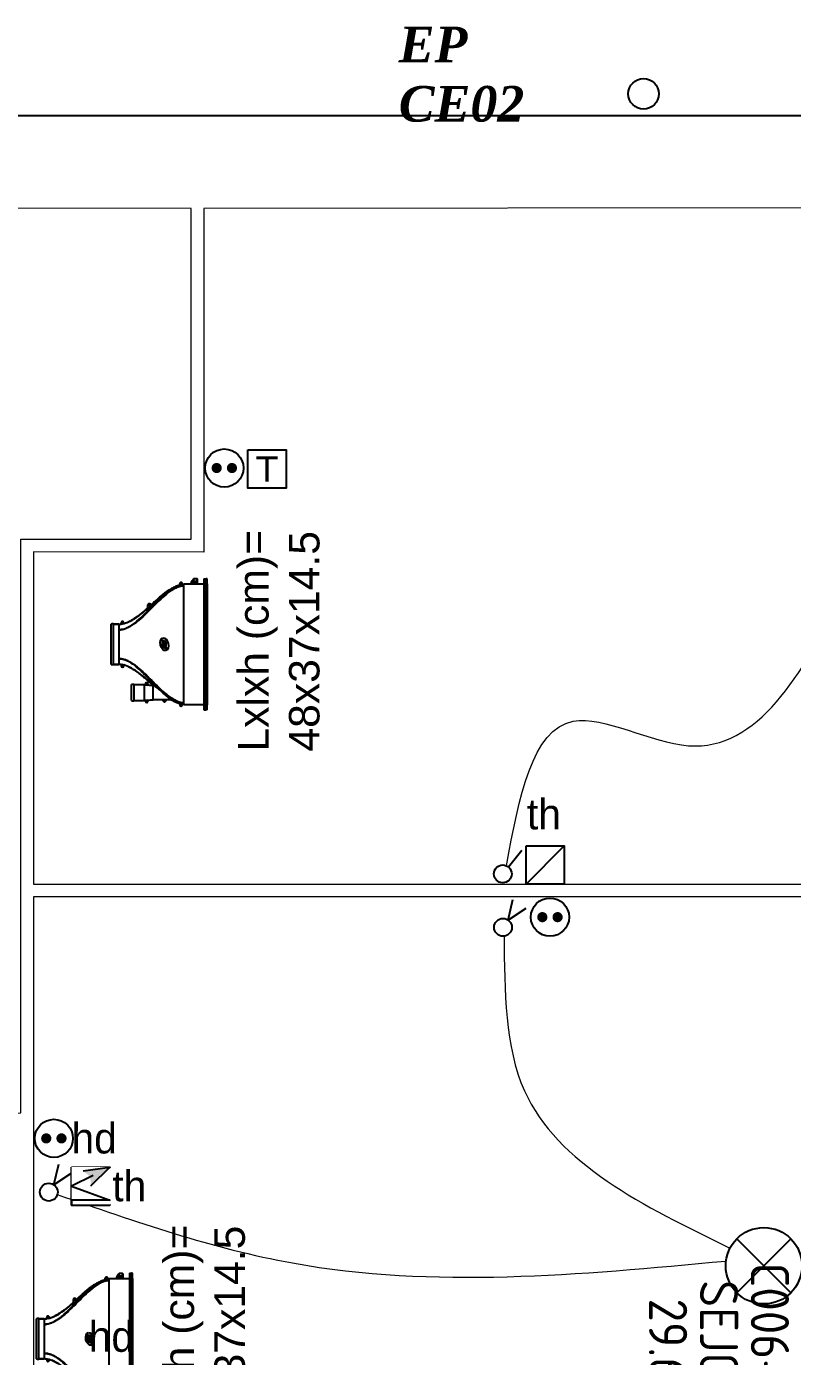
# Model space of a CAD drawing. Header units: millimetres. Extents: x 454430 to 532383, y -370512 to -310890.
# Drawn here: x 497810 to 500821, y -338494 to -333269 of the extents above; entities that cross this region are included whole.
import ezdxf
from ezdxf import colors
from ezdxf.entities.mleader import LeaderData, LeaderLine
from ezdxf.math import Vec2, Vec3

# ---------------------------------------------------------------- set-up
doc = ezdxf.new("R2010")
doc.units = ezdxf.units.MM
doc.set_wipeout_variables(frame=1)
doc.layers.add('_GAZELEC-RESERVATION', color=1, linetype='Continuous', lineweight=18)
for name, color, linetype in [('prlm-CHAUFF', 30, 'Continuous'), ('prlm-EAU-EPEXT', 145, 'Continuous'), ('prlm-ELEC-CFA', 181, 'Continuous'), ('prlm-ELEC-CFO', 201, 'Continuous')]:
    doc.layers.add(name, color=color, linetype=linetype)
doc.layers.add('prlm-xpoly', color=7, linetype='Continuous', plot=False)
doc.layers.add('prlm-ZEROPLOT', color=254, linetype='Continuous', plot=False)
doc.styles.add('prlm-eau-ep', font='timesbi.ttf', dxfattribs={"height": 18})
doc.styles.add('prlm-elec-cfa', font='comic.ttf', dxfattribs={"height": 12})
doc.styles.add('prlm-elec-cfo', font='comic.ttf', dxfattribs={"height": 12})
doc.styles.add('prlm-xpoly', font='isocp.shx', dxfattribs={"height": 15})
doc.styles.get("Standard").update_dxf_attribs({"font": 'arial.ttf'})

# ---------------------------------------------------------------- blocks, each defined once
blk = doc.blocks.new('xi.PC')
at = {"color": 0, "lineweight": 5}
blk.add_wipeout([(-7.5, -7.5), (7.5, -7.5), (7.5, 7.5), (-7.5, 7.5)], dxfattribs=at).dxf.layer = 'prlm-ELEC-CFO'
at = {"layer": 'prlm-ELEC-CFO', "color": 0, "linetype": 'ByBlock', "lineweight": 5, "const_width": 2}
for points in [[(-4, 0, 1), (-2, 0, 1)], [(2, 0, 1), (4, 0, 1)]]:
    blk.add_lwpolyline(points, format="xyb", close=True, dxfattribs=at)
at = {"layer": 'prlm-ELEC-CFO', "color": 0, "linetype": 'ByBlock', "lineweight": -2}
blk.add_circle((0, 0), 7.5, dxfattribs=at)
blk = doc.blocks.new('xi.VV')
at = {"layer": 'prlm-ELEC-CFO', "color": 0}
blk.add_lwpolyline([(6.95, 3.42), (0.01, -1.13), (1.91, 6.95)], dxfattribs=at)
blk.add_circle((-2, -4), 3.5, dxfattribs=at)
blk = doc.blocks.new('xi.PCHD')
at = {"color": 0, "lineweight": 5}
blk.add_wipeout([(-7.5, -7.5), (7.5, -7.5), (7.5, 7.5), (-7.5, 7.5)], dxfattribs=at).dxf.layer = 'prlm-ELEC-CFO'
at = {"layer": 'prlm-ELEC-CFO', "color": 0, "linetype": 'ByBlock', "lineweight": 5, "const_width": 2}
for points in [[(-4, 0, 1), (-2, 0, 1)], [(2, 0, 1), (4, 0, 1)]]:
    blk.add_lwpolyline(points, format="xyb", close=True, dxfattribs=at)
at = {"layer": 'prlm-ELEC-CFO', "color": 0, "linetype": 'ByBlock', "lineweight": -2}
blk.add_circle((0, 0), 7.5, dxfattribs=at)
blk = doc.blocks.new('xi.PTCE')
at = {"layer": 'prlm-ELEC-CFO', "color": 0}
for points in [[(-10.61, 10.61), (10.61, -10.61)], [(10.61, 10.61), (-10.61, -10.61)]]:
    blk.add_lwpolyline(points, dxfattribs=at)
at = {"layer": 'prlm-ELEC-CFO', "color": 0, "linetype": 'ByBlock'}
blk.add_circle((0, 0), 15, dxfattribs=at)
blk = doc.blocks.new('xi.SA')
at = {"layer": 'prlm-ELEC-CFO', "color": 0}
blk.add_lwpolyline([(0.2, -1.28), (5.5, 5.28)], dxfattribs=at)
blk.add_circle((-2, -4), 3.5, dxfattribs=at)
blk = doc.blocks.new('xi.epext')
at = {"layer": 'prlm-EAU-EPEXT', "color": 0, "linetype": 'ByBlock', "lineweight": -2}
blk.add_circle((0, 0), 5, dxfattribs=at)
blk = doc.blocks.new('xi.twintop')
at = {"layer": 'prlm-CHAUFF', "ltscale": 50}
for p, q in [((-8.61, 31.95), (-8.61, 32.05)), ((-8.61, 32.05), (-8.51, 32.05)), ((-8.51, 31.95), (-8.61, 31.95)), ((-8.51, 32.16), (-8.41, 32.16)), ((-8.51, 32.05), (-8.51, 32.16)), ((-8.51, 31.84), (-8.51, 31.95)), ((-8.41, 31.84), (-8.51, 31.84)), ((-7.9, 32.5), (-8.46, 32.5)), ((-8.46, 31.5), (-8.16, 31.5)), ((-8.41, 32.16), (-8.41, 32.05)), ((-8.41, 32.05), (-8.3, 32.05)), ((-8.3, 31.95), (-8.41, 31.95)), ((-8.41, 31.95), (-8.41, 31.84)), ((-8.3, 32.05), (-8.3, 31.95)), ((-8.16, 31.5), (-7.95, 32.18)), ((-8, 35.6), (8, 35.6)), ((-7.9, 32.5), (-7.95, 32.18)), ((-7.9, 36.5), (7.9, 36.5)), ((-7.9, 35.6), (-7.9, 33.5)), ((-7.9, 33.5), (-7.9, 35.6)), ((-5.67, 33.5), (-7.9, 33.5)), ((5.67, 33.5), (-5.67, 33.5)), ((7.9, 33.5), (5.67, 33.5)), ((7.9, 35.6), (7.9, 33.5)), ((7.9, 33.5), (7.9, 35.6)), ((7.95, 32.18), (7.9, 32.5)), ((7.9, 32.5), (8.46, 32.5)), ((8.16, 31.5), (7.95, 32.18)), ((8.46, 31.5), (8.16, 31.5)), ((8.3, 31.95), (8.3, 32.05)), ((8.3, 32.05), (8.41, 32.05)), ((8.41, 31.95), (8.3, 31.95)), ((8.41, 32.16), (8.51, 32.16)), ((8.41, 32.05), (8.41, 32.16)), ((8.41, 31.84), (8.41, 31.95)), ((8.51, 31.84), (8.41, 31.84)), ((8.51, 32.16), (8.51, 32.05)), ((8.51, 32.05), (8.61, 32.05)), ((8.61, 31.95), (8.51, 31.95)), ((8.51, 31.95), (8.51, 31.84)), ((8.61, 32.05), (8.61, 31.95)), ((-15.75, 27.6), (-22.25, 27.6)), ((-22.15, 28.5), (-15.85, 28.5)), ((-22.15, 27.6), (-22.15, 23.5)), ((-22.15, 27.6), (-22.15, 23.5)), ((-15.85, 27.6), (-15.85, 23.5)), ((-15.85, 27.6), (-15.85, 23.5)), ((-9.41, 28.48), (-9.41, 28.48)), ((9.12, 29.02), (9.09, 29.02)), ((9.41, 28.48), (9.38, 28.48)), ((-22.56, 22.55), (-22.45, 22.55)), ((-22.56, 22.45), (-22.56, 22.55)), ((-22.45, 22.45), (-22.56, 22.45)), ((-22.45, 22.66), (-22.35, 22.66)), ((-22.45, 22.55), (-22.45, 22.66)), ((-22.45, 22.34), (-22.45, 22.45)), ((-22.35, 22.34), (-22.45, 22.34)), ((-22.4, 23), (-21.97, 23)), ((-21.85, 22), (-22.4, 22)), ((-22.35, 22.66), (-22.35, 22.55)), ((-22.35, 22.55), (-22.24, 22.55)), ((-22.24, 22.45), (-22.35, 22.45)), ((-22.35, 22.45), (-22.35, 22.34)), ((-22.24, 22.55), (-22.24, 22.45)), ((-15.85, 23.5), (-22.15, 23.5)), ((-21.97, 23), (-21.85, 22.06)), ((-21.85, 22.06), (-21.85, 22)), ((-16.2, 19.84), (-14.13, 22)), ((-14.13, 22), (-16.2, 19.84)), ((-16.15, 22.06), (-16.03, 23)), ((-16.15, 22), (-16.15, 22.06)), ((-15.6, 22), (-16.15, 22)), ((-16.03, 23), (-15.6, 23)), ((-15.76, 22.45), (-15.76, 22.55)), ((-15.76, 22.55), (-15.65, 22.55)), ((-15.65, 22.45), (-15.76, 22.45)), ((-15.65, 22.66), (-15.55, 22.66)), ((-15.65, 22.55), (-15.65, 22.66)), ((-15.65, 22.34), (-15.65, 22.45)), ((-15.55, 22.34), (-15.65, 22.34)), ((-15.55, 22.66), (-15.55, 22.55)), ((-15.55, 22.55), (-15.44, 22.55)), ((-15.55, 22.45), (-15.55, 22.34)), ((-15.44, 22.45), (-15.55, 22.45)), ((-15.44, 22.55), (-15.44, 22.45)), ((14.83, 21), (13.83, 22)), ((13.83, 22), (15.44, 22)), ((15.44, 21), (14.83, 21)), ((15.28, 21.45), (15.28, 21.55)), ((15.28, 21.55), (15.39, 21.55)), ((15.39, 21.45), (15.28, 21.45)), ((15.39, 21.66), (15.49, 21.66)), ((15.39, 21.55), (15.39, 21.66)), ((15.39, 21.34), (15.39, 21.45)), ((15.49, 21.34), (15.39, 21.34)), ((15.49, 21.66), (15.49, 21.55)), ((15.49, 21.55), (15.6, 21.55)), ((15.49, 21.45), (15.49, 21.34)), ((15.6, 21.45), (15.49, 21.45)), ((15.6, 21.55), (15.6, 21.45)), ((-22.2, 16), (-21.65, 16)), ((-21.8, 20), (-16.2, 20)), ((-21.8, 16), (-21.8, 20)), ((-21.8, 16), (-21.8, 20)), ((-21.65, 16), (-21.65, 15)), ((-16.2, 19.84), (-16.2, 20)), ((-16.2, 19.84), (-16.2, 20)), ((-22.36, 15.45), (-22.36, 15.55)), ((-22.36, 15.55), (-22.25, 15.55)), ((-22.25, 15.45), (-22.36, 15.45)), ((-22.25, 15.66), (-22.15, 15.66)), ((-22.25, 15.55), (-22.25, 15.66)), ((-22.25, 15.34), (-22.25, 15.45)), ((-22.15, 15.34), (-22.25, 15.34)), ((-21.65, 15), (-22.2, 15)), ((-22.15, 15.66), (-22.15, 15.55)), ((-22.15, 15.55), (-22.04, 15.55)), ((-22.15, 15.45), (-22.15, 15.34)), ((-22.04, 15.45), (-22.15, 15.45)), ((-22.04, 15.55), (-22.04, 15.45)), ((-21.8, 12.88), (-21.8, 15)), ((-21.8, 12.88), (-21.8, 15)), ((-23.96, 8.95), (-23.96, 9.05)), ((-23.96, 9.05), (-23.85, 9.05)), ((-23.85, 8.95), (-23.96, 8.95)), ((-23.85, 9.16), (-23.75, 9.16)), ((-23.85, 9.05), (-23.85, 9.16)), ((-23.85, 8.84), (-23.85, 8.95)), ((-23.75, 8.84), (-23.85, 8.84)), ((-23.8, 9.5), (-23.19, 9.5)), ((-23.36, 8.5), (-23.8, 8.5)), ((-23.75, 9.16), (-23.75, 9.05)), ((-23.75, 9.05), (-23.64, 9.05)), ((-23.75, 8.95), (-23.75, 8.84)), ((-23.64, 8.95), (-23.75, 8.95)), ((23.7, 8), (-23.7, 8)), ((-23.7, 8), (-23.7, 0)), ((-23.64, 9.05), (-23.64, 8.95)), ((-23.36, 8.42), (-23.36, 8.5)), ((23.19, 9.5), (23.8, 9.5)), ((23.36, 8.42), (23.36, 8.5)), ((23.8, 8.5), (23.36, 8.5)), ((23.64, 8.95), (23.64, 9.05)), ((23.64, 9.05), (23.75, 9.05)), ((23.75, 8.95), (23.64, 8.95)), ((23.7, 8), (23.7, 0)), ((23.75, 9.16), (23.85, 9.16)), ((23.75, 9.05), (23.75, 9.16)), ((23.75, 8.84), (23.75, 8.95)), ((23.85, 8.84), (23.75, 8.84)), ((23.85, 9.16), (23.85, 9.05)), ((23.85, 9.05), (23.96, 9.05)), ((23.85, 8.95), (23.85, 8.84)), ((23.96, 8.95), (23.85, 8.95)), ((23.96, 9.05), (23.96, 8.95)), ((-25.75, 0), (-25.75, -0.73)), ((25.75, 0), (-25.75, 0)), ((24.18, 4.47), (23.7, 4.81)), ((24.06, 4.42), (23.7, 4.66)), ((23.7, 2.6), (24.06, 2.6)), ((23.7, 2.57), (23.73, 2.6)), ((23.79, 2.6), (23.88, 2.51)), ((23.88, 2.51), (23.97, 2.6)), ((24.04, 2.6), (24.13, 2.51)), ((24.06, 2.6), (24.06, 4.42)), ((24.64, 4.04), (24.06, 4.42)), ((24.64, 2.6), (24.06, 2.6)), ((24.13, 2.51), (24.22, 2.6)), ((24.2, 4.46), (24.18, 4.47)), ((24.18, 2.56), (24.24, 2.51)), ((24.54, 4.24), (24.2, 4.46)), ((24.24, 2.51), (24.3, 2.58)), ((24.28, 2.6), (24.37, 2.51)), ((24.35, 4.85), (24.33, 4.89)), ((24.35, 4.36), (24.35, 4.85)), ((24.35, 4.85), (24.36, 4.85)), ((24.37, 2.51), (24.46, 2.6)), ((24.41, 4.79), (24.43, 4.83)), ((24.41, 4.79), (24.41, 4.32)), ((25.01, 4.43), (24.41, 4.79)), ((24.42, 2.57), (24.48, 2.51)), ((24.43, 4.83), (25.04, 4.47)), ((24.48, 2.51), (24.56, 2.58)), ((24.54, 2.6), (24.63, 2.51)), ((24.63, 2.51), (24.72, 2.6)), ((24.64, 4.04), (24.72, 4.01)), ((24.64, 2.6), (24.64, 4.04)), ((24.72, 2.65), (24.64, 2.6)), ((24.64, 2.6), (24.64, 2.6)), ((25.66, 2.6), (24.64, 2.6)), ((24.7, 2.58), (24.77, 2.51)), ((24.72, 4.01), (24.72, 2.65)), ((24.72, 2.65), (25.71, 2.65)), ((24.73, 2.6), (24.82, 2.51)), ((24.77, 2.51), (24.79, 2.53)), ((24.82, 2.51), (24.91, 2.6)), ((24.9, 2.59), (24.98, 2.51)), ((24.98, 2.51), (25.07, 2.6)), ((25.04, 4.47), (25.01, 4.43)), ((25.01, 4.25), (25.01, 4.43)), ((25.02, 4.42), (25.01, 4.43)), ((25.06, 4.46), (25.02, 4.42)), ((25.02, 4.42), (25.02, 4.25)), ((25.28, 4.25), (25.02, 4.42)), ((25.02, 2.54), (25.05, 2.51)), ((25.04, 4.47), (25.06, 4.46)), ((25.05, 2.51), (25.09, 2.55)), ((25.06, 4.46), (25.39, 4.24)), ((25.06, 2.58), (25.13, 2.51)), ((25.13, 2.51), (25.22, 2.6)), ((25.19, 2.57), (25.25, 2.51)), ((25.25, 2.51), (25.34, 2.6)), ((25.27, 2.53), (25.29, 2.51)), ((25.29, 2.51), (25.32, 2.54)), ((25.31, 2.56), (25.36, 2.51)), ((25.36, 2.51), (25.45, 2.6)), ((25.4, 2.55), (25.44, 2.51)), ((25.44, 2.51), (25.53, 2.6)), ((25.48, 2.54), (25.51, 2.51)), ((25.51, 2.51), (25.6, 2.6)), ((25.53, 2.53), (25.55, 2.51)), ((25.55, 2.51), (25.64, 2.6)), ((25.71, 2.65), (25.66, 2.6)), ((25.66, 2.6), (25.66, 2.6)), ((25.71, 2.65), (25.71, 4.01)), ((25.75, 0), (25.75, -0.73)), ((-25.75, -0.81), (-25.75, -0.73)), ((-25.75, -0.73), (25.75, -0.73)), ((-25.75, -1.3), (-25.75, -0.81)), ((25.75, -0.81), (-25.75, -0.81)), ((-25.75, -1.3), (25.75, -1.3)), ((23.75, -0.99), (-23.75, -0.99)), ((-23.75, -1.06), (-23.75, -0.99)), ((-23.55, -0.99), (-23.75, -1.06)), ((-23.75, -1.06), (23.75, -1.06)), ((23.75, -1.11), (-23.75, -1.11)), ((-23.75, -1.16), (-23.75, -1.11)), ((-23.59, -1.11), (-23.75, -1.16)), ((-23.75, -1.16), (23.75, -1.16)), ((23.75, -1.2), (-23.75, -1.2)), ((-23.75, -1.23), (-23.75, -1.2)), ((-23.64, -1.2), (-23.75, -1.23)), ((-23.75, -1.23), (23.75, -1.23)), ((23.75, -1.26), (-23.75, -1.26)), ((-23.75, -1.28), (-23.75, -1.26)), ((-23.68, -1.26), (-23.75, -1.28)), ((-23.75, -1.28), (23.75, -1.28)), ((23.75, -1.29), (-23.75, -1.29)), ((-23.75, -1.3), (-23.75, -1.29)), ((-23.73, -1.29), (-23.75, -1.3)), ((-23.75, -1.3), (23.75, -1.3)), ((23.75, -1.06), (23.55, -0.99)), ((23.75, -1.16), (23.59, -1.11)), ((23.75, -1.23), (23.64, -1.2)), ((23.75, -1.28), (23.68, -1.26)), ((23.75, -1.3), (23.73, -1.29)), ((23.75, -0.99), (23.75, -1.06)), ((23.75, -1.11), (23.75, -1.16)), ((23.75, -1.2), (23.75, -1.23)), ((23.75, -1.26), (23.75, -1.28)), ((23.75, -1.29), (23.75, -1.3)), ((25.75, -0.73), (25.75, -0.81)), ((25.75, -1.3), (25.75, -0.81))]:
    blk.add_line(p, q, dxfattribs=at)
for centre, radius in [((-8.46, 32), 0.3), ((-8.46, 32), 0.25), ((8.46, 32), 0.3), ((8.46, 32), 0.25), ((-22.4, 22.5), 0.3), ((-22.4, 22.5), 0.25), ((-15.6, 22.5), 0.3), ((-15.6, 22.5), 0.25), ((15.44, 21.5), 0.3), ((15.44, 21.5), 0.25), ((-22.2, 15.5), 0.3), ((-22.2, 15.5), 0.25), ((-23.8, 9), 0.3), ((-23.8, 9), 0.25), ((23.8, 9), 0.3), ((23.8, 9), 0.25)]:
    blk.add_circle(centre, radius, dxfattribs=at)
for centre, radius, start, end in [((-19.51, 34.47), 11.74, 332.3321, 345.441), ((-19.16, 34.32), 11.35, 332.1374, 345.6929), ((-8.46, 32), 0.5, 90, 270), ((-6.01, 35.83), 2, 160.5755, 186.7441), ((-6.01, 35.83), 2, 160.5755, 186.7441), ((-15.67, 33.51), 7.77, 352.5456, 359.9423), ((-15.72, 33.51), 7.82, 352.5763, 359.9264), ((-15.07, 33.49), 7.17, 352.0923, 353.5448), ((-15.07, 33.49), 7.17, 353.9053, 0.1157), ((15.11, 33.49), 7.25, 179.9215, 187.8382), ((6.01, 35.83), 2, 353.2559, 19.4245), ((6.01, 35.83), 2, 353.2559, 19.4245), ((15.67, 33.51), 7.77, 180.0577, 187.4544), ((15.72, 33.51), 7.82, 180.0736, 187.4237), ((21.1, 34.98), 13.43, 192.9954, 216.0824), ((19.16, 34.32), 11.35, 194.4106, 207.8626), ((8.46, 32), 0.5, 270, 90), ((-20.26, 27.83), 2, 160.5755, 186.7441), ((-20.26, 27.83), 2, 160.5755, 186.7441), ((-17.74, 27.83), 2, 353.2559, 19.4245), ((-17.74, 27.83), 2, 353.2559, 19.4245), ((-43.13, 48.06), 39, 319.3887, 329.86), ((-43.13, 48.06), 39, 319.3887, 329.8601), ((-26.92, 38.17), 20.01, 331.0483, 332.7983), ((-26.92, 38.17), 20.01, 331.0482, 332.7982), ((26.92, 38.17), 20.01, 207.2018, 208.9518), ((43.13, 48.06), 39, 210.1399, 220.6113), ((43.13, 48.06), 39, 212.5506, 220.6113), ((-22.4, 22.5), 0.5, 90, 270), ((-15.6, 22.5), 0.5, 270, 90), ((-22.51, 30.1), 11.66, 315.9701, 320.4245), ((-22.76, 30.33), 11.99, 316.0326, 320.3619), ((22.51, 30.1), 11.66, 219.5755, 224.0299), ((22.76, 30.33), 11.99, 219.6381, 223.9674), ((15.44, 21.5), 0.5, 270, 90), ((-22.2, 15.5), 0.5, 90, 270), ((-44.74, 40.05), 35.1, 315.7111, 319.5265), ((-2.48, -0.77), 23.65, 136.4099, 144.7501), ((-23.8, 9), 0.5, 90, 270), ((-11.41, 6.64), 12.12, 163.7263, 166.3852), ((23.8, 9), 0.5, 270, 90), ((17.64, -7.23), 13.85, 61.9182, 64.0515), ((17.76, -6.88), 13.43, 62.115, 63.7632), ((18.29, -6.04), 12.5, 61.3177, 61.5903), ((24.75, 5.45), 0.703, 233.033, 242.9325), ((24.72, 5.11), 0.448, 214.6713, 225.4982), ((25.88, 4.92), 0.836, 234.1326, 239.2425), ((18.29, -6.04), 12.5, 53.7494, 55.0637)]:
    blk.add_arc(centre, radius, start, end, dxfattribs=at)
blk.add_ellipse((0, 15.55), major_axis=(2.49, 0.57), ratio=0.600775, dxfattribs=at)
for points, knots in [([(-5.67, 33.5), (-5.67, 33.33), (-5.68, 33.16), (-5.7, 32.82), (-5.72, 32.65), (-5.8, 32.15), (-5.87, 31.82), (-6.05, 31.16), (-6.16, 30.84), (-6.41, 30.21), (-6.55, 29.9), (-7, 29), (-7.34, 28.43), (-8.08, 27.34), (-8.47, 26.81), (-9.69, 25.27), (-10.57, 24.3), (-12.38, 22.39), (-13.32, 21.46), (-15.19, 19.6), (-16.12, 18.67), (-17.95, 16.77), (-18.84, 15.8), (-20.08, 14.27), (-20.47, 13.75), (-21.03, 12.94), (-21.21, 12.66), (-21.55, 12.09), (-21.72, 11.8), (-22.17, 10.91), (-22.43, 10.31), (-22.7, 9.36), (-22.77, 9.03), (-22.86, 8.47), (-22.88, 8.24), (-22.89, 8)], [0, 0, 0, 0, 0.015625, 0.015625, 0.03125, 0.03125, 0.0625, 0.0625, 0.09375, 0.09375, 0.125, 0.125, 0.1875, 0.1875, 0.25, 0.25, 0.375, 0.375, 0.5, 0.5, 0.625, 0.625, 0.75, 0.75, 0.8125, 0.8125, 0.84375, 0.84375, 0.875, 0.875, 0.9375, 0.9375, 0.96875, 0.96875, 0.9907189, 0.9907189, 0.9907189, 0.9907189]), ([(-18.04, 17.26), (-16.85, 18.51), (-15.59, 19.7), (-13.1, 22.1), (-11.85, 23.3), (-10.07, 25.17), (-9.49, 25.81), (-8.39, 27.13), (-7.87, 27.82), (-7.16, 28.91), (-6.93, 29.29), (-6.52, 30.07), (-6.33, 30.48), (-6.02, 31.31), (-5.89, 31.74), (-5.76, 32.39), (-5.73, 32.61), (-5.69, 32.95), (-5.69, 33.06), (-5.67, 33.28), (-5.67, 33.39), (-5.67, 33.5)], [0, 0, 0, 0, 0.25, 0.25, 0.5, 0.5, 0.625, 0.625, 0.75, 0.75, 0.8125, 0.8125, 0.875, 0.875, 0.9375, 0.9375, 0.96875, 0.96875, 0.984375, 0.984375, 1, 1, 1, 1]), ([(5.67, 33.5), (5.67, 33.33), (5.68, 33.16), (5.71, 32.81), (5.73, 32.64), (5.81, 32.14), (5.88, 31.8), (6.08, 31.14), (6.2, 30.82), (6.47, 30.19), (6.62, 29.88), (7.1, 28.98), (7.46, 28.42), (8.23, 27.34), (8.65, 26.82), (9.93, 25.3), (10.84, 24.34), (12.72, 22.46), (13.69, 21.54), (15.61, 19.69), (16.57, 18.77), (18.43, 16.87), (19.34, 15.9), (20.59, 14.36), (20.99, 13.83), (21.55, 13), (21.73, 12.72), (22.07, 12.15), (22.24, 11.85), (22.69, 10.95), (22.94, 10.33), (23.21, 9.37), (23.28, 9.05), (23.36, 8.48), (23.38, 8.24), (23.39, 8)], [0, 0, 0, 0, 0.015625, 0.015625, 0.03125, 0.03125, 0.0625, 0.0625, 0.09375, 0.09375, 0.125, 0.125, 0.1875, 0.1875, 0.25, 0.25, 0.375, 0.375, 0.5, 0.5, 0.625, 0.625, 0.75, 0.75, 0.8125, 0.8125, 0.84375, 0.84375, 0.875, 0.875, 0.9375, 0.9375, 0.96875, 0.96875, 0.9908046, 0.9908046, 0.9908046, 0.9908046]), ([(22.89, 8), (22.88, 8.24), (22.86, 8.47), (22.77, 9.03), (22.7, 9.36), (22.43, 10.31), (22.17, 10.91), (21.72, 11.8), (21.55, 12.09), (21.21, 12.66), (21.03, 12.94), (20.47, 13.75), (20.08, 14.27), (18.84, 15.8), (17.95, 16.77), (16.12, 18.67), (15.18, 19.6), (13.32, 21.46), (12.38, 22.39), (10.57, 24.3), (9.69, 25.27), (8.47, 26.81), (8.08, 27.34), (7.34, 28.43), (7, 29), (6.55, 29.9), (6.41, 30.21), (6.16, 30.84), (6.05, 31.16), (5.87, 31.82), (5.79, 32.15), (5.72, 32.65), (5.7, 32.82), (5.68, 33.16), (5.67, 33.33), (5.67, 33.5)], [0.0092808, 0.0092808, 0.0092808, 0.0092808, 0.03125, 0.03125, 0.0625, 0.0625, 0.125, 0.125, 0.15625, 0.15625, 0.1875, 0.1875, 0.25, 0.25, 0.375, 0.375, 0.5, 0.5, 0.625, 0.625, 0.75, 0.75, 0.8125, 0.8125, 0.875, 0.875, 0.90625, 0.90625, 0.9375, 0.9375, 0.96875, 0.96875, 0.984375, 0.984375, 1, 1, 1, 1]), ([(-8.9, 29.46), (-9.06, 29.12), (-9.43, 28.41), (-10.08, 27.35), (-10.83, 26.27), (-11.65, 25.18), (-12.54, 24.1), (-13.65, 22.81), (-14.86, 21.46), (-15.81, 20.43), (-16.2, 20)], [0.1568082, 0.1568082, 0.1568082, 0.1568082, 0.2305418, 0.3149874, 0.4025619, 0.4929385, 0.5856877, 0.6803551, 0.8317746, 0.9509578, 0.9509578, 0.9509578, 0.9509578]), ([(14.38, 22), (14.06, 22.36), (13.37, 23.14), (12.33, 24.35), (11.38, 25.54), (10.58, 26.62), (9.93, 27.59), (9.37, 28.52), (9.05, 29.15), (8.91, 29.44)], [0.5730592, 0.5730592, 0.5730592, 0.5730592, 0.626259, 0.6884084, 0.7489718, 0.7930827, 0.8358988, 0.8773199, 0.9123747, 0.9123747, 0.9123747, 0.9123747]), ([(23.19, 9.5), (23.12, 9.79), (23.04, 10.07), (22.86, 10.64), (22.75, 10.92), (22.41, 11.74), (22.14, 12.27), (21.56, 13.3), (21.24, 13.8), (20.57, 14.77), (20.21, 15.25), (19.11, 16.65), (18.33, 17.54), (16.73, 19.29), (15.91, 20.15), (15.09, 21)], [0, 0, 0, 0, 0.0625, 0.0625, 0.125, 0.125, 0.25, 0.25, 0.375, 0.375, 0.5, 0.5, 0.75, 0.75, 1, 1, 1, 1]), ([(21.4, 13.55), (21.3, 13.71), (20.98, 14.2), (20.41, 15.02), (19.67, 15.99), (18.88, 16.96), (17.95, 18.04), (16.9, 19.22), (15.98, 20.24), (15.44, 20.84), (15.29, 21)], [0.1694223, 0.1694223, 0.1694223, 0.1694223, 0.1906001, 0.2339285, 0.2787061, 0.3247019, 0.3716424, 0.4351709, 0.4991397, 0.523565, 0.523565, 0.523565, 0.523565]), ([(-18.04, 17.26), (-17.81, 17.52), (-17.58, 17.79), (-17.17, 18.3), (-16.98, 18.55), (-16.64, 19.03), (-16.49, 19.25), (-16.32, 19.53), (-16.28, 19.62), (-16.22, 19.76), (-16.2, 19.81), (-16.2, 19.84)], [0, 0, 0, 0, 0.25, 0.25, 0.5, 0.5, 0.75, 0.75, 0.875, 0.875, 1, 1, 1, 1]), ([(-1.63, 15.67), (-0.9, 16.39), (-0.53, 16.49), (-0.14, 16.44), (0.47, 16.38), (1.12, 15.98), (1.85, 16.55)], [0, 0, 0, 0, 0.389075, 0.389075, 0.389075, 1, 1, 1, 1]), ([(-23.39, 8), (-23.38, 8.28), (-23.35, 8.55), (-23.25, 9.19), (-23.16, 9.55), (-22.84, 10.61), (-22.54, 11.29), (-21.83, 12.6), (-21.42, 13.22), (-20.56, 14.41), (-20.09, 14.98), (-19.62, 15.54)], [0.0331631, 0.0331631, 0.0331631, 0.0331631, 0.125, 0.125, 0.25, 0.25, 0.5, 0.5, 0.75, 0.75, 1, 1, 1, 1]), ([(-23.19, 9.5), (-23.12, 9.8), (-23.04, 10.09), (-22.9, 10.53), (-22.84, 10.67), (-22.74, 10.96), (-22.68, 11.1), (-22.5, 11.53), (-22.37, 11.8), (-22.1, 12.35), (-21.95, 12.61), (-21.8, 12.88)], [0, 0, 0, 0, 0.25, 0.25, 0.375, 0.375, 0.5, 0.5, 0.75, 0.75, 1, 1, 1, 1]), ([(-21.8, 12.88), (-21.96, 12.6), (-22.11, 12.32), (-22.4, 11.74), (-22.54, 11.45), (-22.78, 10.85), (-22.89, 10.55), (-23.01, 10.17), (-23.03, 10.1), (-23.05, 10.03)], [0, 0, 0, 0, 0.25, 0.25, 0.5, 0.5, 0.75, 0.75, 0.8062429, 0.8062429, 0.8062429, 0.8062429]), ([(-1.94, 14.63), (-1.21, 15.35), (-0.84, 15.44), (-0.45, 15.4), (0.16, 15.33), (0.81, 14.93), (1.54, 15.51)], [0, 0, 0, 0, 0.389075, 0.389075, 0.389075, 1, 1, 1, 1]), ([(24.24, 4.96), (24.23, 4.96), (24.23, 4.96), (24.22, 4.97), (24.2, 4.97), (24.19, 4.97), (24.18, 4.98), (24.16, 4.98), (24.15, 4.98), (24.13, 4.99), (24.11, 4.99), (24.09, 4.99), (24.08, 4.99), (24.05, 4.99), (24.02, 4.99), (23.98, 4.99), (23.93, 4.98), (23.89, 4.98), (23.84, 4.97), (23.78, 4.96), (23.74, 4.95), (23.71, 4.95), (23.7, 4.94)], [0.1059402, 0.1059402, 0.1059402, 0.1059402, 0.1359504, 0.1694868, 0.202886, 0.2361704, 0.2693627, 0.3024859, 0.3355633, 0.3686184, 0.401675, 0.434757, 0.4678887, 0.5010941, 0.5629781, 0.6246926, 0.6863942, 0.7482374, 0.8103737, 0.8729511, 0.9361135, 0.9654522, 0.9654522, 0.9654522, 0.9654522]), ([(23.7, 4.91), (23.71, 4.91), (23.72, 4.91), (23.74, 4.92), (23.78, 4.92), (23.81, 4.93), (23.83, 4.93), (23.86, 4.94), (23.89, 4.94), (23.92, 4.95), (23.94, 4.95), (23.97, 4.95), (23.99, 4.96), (24.02, 4.96), (24.04, 4.96), (24.06, 4.96), (24.08, 4.96), (24.11, 4.96), (24.14, 4.96), (24.18, 4.96), (24.21, 4.95), (24.24, 4.95), (24.26, 4.94), (24.28, 4.93), (24.3, 4.92), (24.32, 4.91), (24.33, 4.9), (24.33, 4.89)], [0.053874, 0.053874, 0.053874, 0.053874, 0.0607104, 0.0907643, 0.1206402, 0.1503557, 0.1799287, 0.2093776, 0.238721, 0.2679778, 0.2971672, 0.3263086, 0.3554219, 0.3845269, 0.4136437, 0.4427926, 0.4719939, 0.5012681, 0.5562327, 0.6110034, 0.6657154, 0.7205017, 0.7754929, 0.8308166, 0.8865967, 0.9429527, 1, 1, 1, 1]), ([(24.35, 4.85), (24.35, 4.86), (24.35, 4.86), (24.34, 4.87), (24.33, 4.88), (24.32, 4.88), (24.31, 4.89), (24.3, 4.89), (24.29, 4.9), (24.28, 4.9), (24.26, 4.91), (24.25, 4.91), (24.23, 4.91), (24.22, 4.92), (24.2, 4.92), (24.18, 4.92), (24.17, 4.92), (24.15, 4.92), (24.12, 4.92), (24.09, 4.92), (24.05, 4.92), (24, 4.92), (23.95, 4.91), (23.9, 4.9), (23.85, 4.89), (23.79, 4.88), (23.74, 4.87), (23.71, 4.86), (23.7, 4.86)], [0, 0, 0, 0, 0.0300773, 0.0600539, 0.0899314, 0.1197114, 0.1493956, 0.1789856, 0.2084831, 0.2378898, 0.2672073, 0.2964374, 0.3255817, 0.3546421, 0.3836203, 0.4125181, 0.4413372, 0.4700795, 0.4987468, 0.5532579, 0.6080368, 0.6630958, 0.7184471, 0.7741027, 0.8300742, 0.8863734, 0.9430116, 0.9677174, 0.9677174, 0.9677174, 0.9677174]), ([(24.65, 4.2), (24.65, 4.2), (24.64, 4.2), (24.64, 4.2), (24.63, 4.2), (24.63, 4.2), (24.62, 4.2), (24.61, 4.21), (24.6, 4.21), (24.59, 4.21), (24.58, 4.22), (24.55, 4.23), (24.54, 4.24), (24.54, 4.24)], [0, 0, 0, 0, 0.061789, 0.122374, 0.182441, 0.242697, 0.303842, 0.366548, 0.43144, 0.49908, 0.668346, 0.832646, 1, 1, 1, 1]), ([(25.45, 4.21), (25.44, 4.21), (25.44, 4.22), (25.43, 4.22), (25.41, 4.23), (25.4, 4.23), (25.39, 4.24), (25.37, 4.24), (25.36, 4.25), (25.34, 4.25), (25.32, 4.25), (25.3, 4.26), (25.29, 4.26), (25.27, 4.26), (25.24, 4.26), (25.22, 4.26), (25.2, 4.26), (25.17, 4.26), (25.13, 4.26), (25.08, 4.26), (25.03, 4.26), (24.97, 4.25), (24.91, 4.24), (24.85, 4.24), (24.79, 4.23), (24.72, 4.21), (24.67, 4.21), (24.65, 4.2)], [0.0304712, 0.0304712, 0.0304712, 0.0304712, 0.0599457, 0.0897682, 0.1195016, 0.1491541, 0.1787343, 0.2082505, 0.2377114, 0.2671256, 0.2965018, 0.3258487, 0.355175, 0.3844897, 0.4138015, 0.4431194, 0.4724522, 0.5018089, 0.5568669, 0.611863, 0.6668562, 0.7219052, 0.7770682, 0.8324028, 0.8879658, 0.9438132, 1, 1, 1, 1]), ([(25.71, 4.01), (25.69, 4.04), (25.65, 4.06), (25.55, 4.09), (25.48, 4.1), (25.35, 4.1), (25.31, 4.1), (25.21, 4.09), (25.16, 4.09), (24.98, 4.06), (24.86, 4.04), (24.72, 4.01)], [0, 0, 0, 0, 0.25, 0.25, 0.5, 0.5, 0.625, 0.625, 0.75, 0.75, 1, 1, 1, 1])]:
    blk.add_open_spline(points, degree=3, knots=knots, dxfattribs=at)
for points in [[(-22.15, 23.5), (-22.15, 23.33), (-22.14, 23.17), (-22.13, 23)], [(-22.15, 23.5), (-22.15, 23.33), (-22.14, 23.17), (-22.13, 23)], [(-22.01, 22), (-21.91, 21.33), (-21.8, 20.67), (-21.8, 20)], [(-22.01, 22), (-21.91, 21.33), (-21.8, 20.67), (-21.8, 20)], [(-15.99, 22), (-16.09, 21.33), (-16.2, 20.67), (-16.2, 20)], [(-15.99, 22), (-16.09, 21.33), (-16.2, 20.67), (-16.2, 20)], [(-15.85, 23.5), (-15.85, 23.33), (-15.86, 23.17), (-15.87, 23)], [(-15.85, 23.5), (-15.85, 23.33), (-15.86, 23.17), (-15.87, 23)], [(-1.78, 15.16), (-1.06, 15.88), (-0.68, 15.97), (-0.29, 15.93)], [(-0.23, 16.09), (-0.63, 16.13), (-1.01, 16.03), (-1.63, 15.67)], [(1.7, 16.04), (0.88, 15.1), (0.23, 15.51), (-0.39, 15.58)], [(-0.29, 15.93), (0.32, 15.87), (0.96, 15.47), (1.7, 16.04)], [(1.85, 16.55), (1.03, 15.62), (0.38, 16.02), (-0.23, 16.09)], [(-0.55, 15.04), (-0.94, 15.09), (-1.32, 14.99), (-1.94, 14.63)], [(-0.39, 15.58), (-0.78, 15.62), (-1.16, 15.52), (-1.78, 15.16)], [(1.54, 15.51), (0.72, 14.57), (0.07, 14.98), (-0.55, 15.04)], [(-23.19, 9.5), (-23.26, 9.17), (-23.32, 8.84), (-23.36, 8.5)], [(23.36, 8.5), (23.32, 8.84), (23.26, 9.17), (23.19, 9.5)]]:
    blk.add_open_spline(points, degree=3, dxfattribs=at)
at = {"layer": 'prlm-CHAUFF', "ltscale": 50, "insert": (-42.19, -13.41), "char_height": 12, "width": 139.7925, "attachment_point": 1}
blk.add_mtext('Lxlxh (cm)= 48x37x14.5', dxfattribs=at)
blk = doc.blocks.new('xi.th-ch')
at = {"layer": 'prlm-CHAUFF', "color": 0, "linetype": 'ByBlock', "lineweight": -2, "flags": 128}
blk.add_lwpolyline([(-7.5, 7.5), (7.5, 7.5), (7.5, -7.5), (-7.5, -7.5)], close=True, dxfattribs=at)
at = {"layer": 'prlm-CHAUFF', "color": 0}
blk.add_lwpolyline([(-7.5, -7.5), (7.5, 7.5)], dxfattribs=at)
blk = doc.blocks.new('xi.TH')
at = {"color": 0, "lineweight": 5}
blk.add_wipeout([(-7.5, -7.5), (7.5, -7.5), (7.5, 7.5), (-7.5, 7.5)], dxfattribs=at).dxf.layer = 'prlm-ELEC-CFA'
at = {"layer": 'prlm-ELEC-CFA', "lineweight": 5}
blk.add_hatch(color=0, dxfattribs=at).paths.add_polyline_path([(-3, 6), (-0.1, 3.7), (0, 0), (7.5, 7.5)])
at = {"layer": 'prlm-ELEC-CFA', "color": 0}
for points in [[(-3, 6), (7.5, 7.5), (0, 0)], [(0.95, 4.23), (-7.5, 0), (7.5, -5.5), (-7.5, -5.5), (-7.5, -7.5), (7.5, -7.5)]]:
    blk.add_lwpolyline(points, dxfattribs=at)
blk = doc.blocks.new('xi.TEL')
at = {"layer": 'prlm-ELEC-CFA', "color": 0, "linetype": 'ByBlock', "lineweight": -2, "flags": 128}
blk.add_lwpolyline([(-7.5, 7.5), (7.5, 7.5), (7.5, -7.5), (-7.5, -7.5)], close=True, dxfattribs=at)
at = {"layer": 'prlm-ELEC-CFA', "color": 0, "linetype": 'ByBlock', "insert": (0, 0), "char_height": 10, "width": 11.36, "attachment_point": 5}
blk.add_mtext('{\\fVerdana|b0|i0|c0|p34;T}', dxfattribs=at)

msp = doc.modelspace()

# ---------------------------------------------------------------- linework, layer by layer
at = {"layer": 'prlm-ELEC-CFO', "lineweight": 13}
for points in [[(499696.8, -336566.4), (499959, -335998.3), (500412.5, -336094.6), (501022.3, -335507.8)], [(497931.1, -337858.2), (498855.8, -338127.1), (500559.3, -338119.3)]]:
    msp.add_spline(points, degree=3, dxfattribs=at)
at = {"layer": 'prlm-xpoly', "lineweight": 0}
for points in [[(494948.7, -337538), (497787.4, -337537.7), (497787.4, -335283.3), (498457.4, -335283.3), (498457.4, -333983.2), (494948.7, -333978.5)], [(497837.4, -335333.3), (497837.4, -336638.2), (503284.6, -336638.2), (503284.6, -333978.5), (498507.4, -333983.2), (498507.4, -335333.6)], [(497837.5, -338822), (498214.6, -338822), (498214.6, -338872), (497607.2, -338872), (497608.8, -341962.7), (499470.7, -341962.1), (499470.7, -342012), (503284.6, -342012), (503284.6, -336688.2), (497837.4, -336688.2)]]:
    msp.add_lwpolyline(points, close=True, dxfattribs=at)

# ---------------------------------------------------------------- block references
at = {"layer": 'prlm-CHAUFF', "xscale": 10, "yscale": 10, "zscale": 10, "rotation": 89.99999333255745}
msp.add_blockref('xi.twintop', (498507.4, -335695.9), dxfattribs=at)
at = {"layer": 'prlm-CHAUFF', "xscale": 10, "yscale": 10, "zscale": 10}
for p in [(499848.7, -336563.2), (498062.1, -337825.3)]:
    msp.add_blockref('xi.th-ch', p, dxfattribs=at)
at = {"layer": 'prlm-EAU-EPEXT', "xscale": 11.99999999999999, "yscale": 11.99999999999999, "zscale": 11.99999999999999}
msp.add_blockref('xi.epext', (500235.5, -333533.3), dxfattribs=at)
at = {"layer": 'prlm-ELEC-CFO', "xscale": 10, "yscale": 10, "zscale": 10}
for name, p in [('xi.SA', (499702.1, -336558.2)), ('xi.VV', (497917.5, -337808.5)), ('xi.PTCE', (500708.2, -338138))]:
    msp.add_blockref(name, p, dxfattribs=at)

# ---------------------------------------------------------------- texts
at = {"layer": 'prlm-EAU-EPEXT', "insert": (499272.9, -333269), "char_height": 140, "attachment_point": 1, "style": 'prlm-eau-ep'}
msp.add_mtext_dynamic_manual_height_columns('EP CE02', width=91.584, gutter_width=75, heights=[0], dxfattribs=at)
at = {"layer": 'prlm-xpoly', "lineweight": 20, "insert": (500532, -338464.8), "char_height": 150, "attachment_point": 5, "rotation": 270, "line_spacing_factor": 0.8, "style": 'prlm-xpoly'}
msp.add_mtext('C006-T4\\PSEJCUI\\P29.61', dxfattribs=at)

# ---------------------------------------------------------------- leaders
at = {"layer": '_GAZELEC-RESERVATION', "color": 6}
ml = msp.add_multileader_mtext('Standard', dxfattribs=at)
ml.set_content('résa n°5\\P%%C125 A.inf: +206.59', color=6)
ml.set_leader_properties()
ml.build(insert=Vec2(0, 0))
ml.multileader.update_dxf_attribs({"has_text_frame": 1, "arrow_head_size": 80, "scale": 20})
ctx = ml.context
ctx.base_point, ctx.scale, ctx.char_height, ctx.arrow_head_size, ctx.landing_gap_size, ctx.plane_origin = Vec3(493207.4, -334541.7), 20, 80, 80, 40, Vec3(487500.2, -334343.4)
notes = []
notes.append((ctx, [(0, (1, 1, 0), (494365.1, -334541.7), (-1, 0), 89.8, [(0, [(495227.6, -333836.3)], 0, [])])]))
ctx.mtext.insert, ctx.mtext.width, ctx.mtext.flow_direction = Vec3(493247.4, -334500.1), 1568.85, 5
ml = msp.add_multileader_mtext('Standard', dxfattribs=at)
ml.set_content('résa n°8\\P%%C125 A.inf: +206.59', color=6)
ml.set_leader_properties()
ml.build(insert=Vec2(0, 0))
ml.multileader.update_dxf_attribs({"has_text_frame": 1, "arrow_head_size": 80, "scale": 20})
ctx = ml.context
ctx.base_point, ctx.scale, ctx.char_height, ctx.arrow_head_size, ctx.landing_gap_size, ctx.plane_origin = Vec3(486794.6, -334607.5), 20, 80, 80, 40, Vec3(481087.3, -334409.1)
notes.append((ctx, [(0, (1, 1, 0), (487952.3, -334607.5), (-1, 0), 89.8, [(0, [(488035.1, -333896.9)], 0, [])])]))
ctx.mtext.insert, ctx.mtext.width, ctx.mtext.flow_direction = Vec3(486834.6, -334565.9), 1568.85, 5
ml = msp.add_multileader_mtext('Standard', dxfattribs=at)
ml.set_content('résa n°6\\P%%C125 A.inf: +206.59', color=6)
ml.set_leader_properties()
ml.build(insert=Vec2(0, 0))
ml.multileader.update_dxf_attribs({"has_text_frame": 1, "arrow_head_size": 80, "scale": 20})
ctx = ml.context
ctx.base_point, ctx.scale, ctx.char_height, ctx.arrow_head_size, ctx.landing_gap_size, ctx.plane_origin = Vec3(492051.3, -334541.7), 20, 80, 80, 40, Vec3(486344, -334343.4)
notes.append((ctx, [(1, (1, 1, 0), (491961.4, -334541.7), (1, 0), 89.8, [(0, [(491962.7, -333906.4)], 0, [])])]))
ctx.mtext.insert, ctx.mtext.width, ctx.mtext.flow_direction = Vec3(492091.3, -334500.1), 1568.85, 5
ml = msp.add_multileader_mtext('Standard', dxfattribs=at)
ml.set_content('résa n°9\\P%%C125 A.inf: +206.59', color=6)
ml.set_leader_properties()
ml.build(insert=Vec2(0, 0))
ml.multileader.update_dxf_attribs({"has_text_frame": 1, "arrow_head_size": 80, "scale": 20})
ctx = ml.context
ctx.base_point, ctx.scale, ctx.char_height, ctx.arrow_head_size, ctx.landing_gap_size, ctx.plane_origin = Vec3(474795, -334655.4), 20, 80, 80, 40, Vec3(469087.8, -334457)
notes.append((ctx, [(0, (1, 1, 0), (475952.7, -334655.4), (-1, 0), 89.8, [(0, [(476396.3, -333944.8)], 0, [])])]))
ctx.mtext.insert, ctx.mtext.width, ctx.mtext.flow_direction = Vec3(474835, -334613.8), 1568.85, 5
ml = msp.add_multileader_mtext('Standard', dxfattribs=at)
ml.set_content('résa n°64\\P150x150 en dalle haute', color=6)
ml.set_leader_properties()
ml.build(insert=Vec2(0, 0))
ml.multileader.update_dxf_attribs({"has_text_frame": 1, "arrow_head_size": 80, "scale": 20})
ctx = ml.context
ctx.base_point, ctx.scale, ctx.char_height, ctx.arrow_head_size, ctx.landing_gap_size, ctx.plane_origin = Vec3(467982.1, -334356.6), 20, 80, 80, 40, Vec3(462422.9, -334158.3)
notes.append((ctx, [(0, (1, 1, 0), (469297.2, -334356.6), (-1, 0), 89.8, [(0, [(469554.7, -334793.3)], 0, [])])]))
ctx.mtext.insert, ctx.mtext.width, ctx.mtext.flow_direction = Vec3(468022.1, -334316), 1568.85, 5
ml = msp.add_multileader_mtext('Standard', dxfattribs=at)
ml.set_content('résa n°65\\P200x200 en dalle haute', color=6)
ml.set_leader_properties()
ml.build(insert=Vec2(0, 0))
ml.multileader.update_dxf_attribs({"has_text_frame": 1, "arrow_head_size": 80, "scale": 20})
ctx = ml.context
ctx.base_point, ctx.scale, ctx.char_height, ctx.arrow_head_size, ctx.landing_gap_size, ctx.plane_origin = Vec3(467973.2, -336040.4), 20, 80, 80, 40, Vec3(462422.9, -335842)
notes.append((ctx, [(0, (1, 1, 0), (469297.2, -336040.4), (-1, 0), 89.8, [(0, [(469554.7, -336477)], 0, [])])]))
ctx.mtext.insert, ctx.mtext.width, ctx.mtext.flow_direction = Vec3(468013.2, -335999.7), 1568.85, 5
for ctx, leaders in notes:
    for number, flags, end, landing, length, lines in leaders:
        leader = LeaderData()
        leader.index, (leader.has_last_leader_line, leader.has_dogleg_vector, leader.attachment_direction) = number, flags
        leader.last_leader_point, leader.dogleg_vector, leader.dogleg_length = Vec3(end), Vec3(landing), length
        for number, points, colour, breaks in lines:
            line = LeaderLine()
            line.index, line.vertices, line.color, line.breaks = number, Vec3.list(points), colors.encode_raw_color(colour), breaks
            leader.lines.append(line)
        ctx.leaders.append(leader)

# ---------------------------------------------------------------- next in the draw order: block references
at = {"layer": 'prlm-ELEC-CFO', "xscale": 10, "yscale": 10, "zscale": 10}
for p in [(498587.5, -335003.5), (499867.6, -336768.2)]:
    msp.add_blockref('xi.PC', p, dxfattribs=at)

# ---------------------------------------------------------------- next in the draw order: texts
at = {"layer": 'prlm-ELEC-CFO', "lineweight": 20, "char_height": 120, "attachment_point": 5, "line_spacing_factor": 0.8, "style": 'prlm-elec-cfo', "bg_fill": 3, "box_fill_scale": 1.1, "bg_fill_color": 256, "bg_fill_transparency": 0}
for insert in [(498075.8, -337637.5), (498143.7, -338416.9)]:
    msp.add_mtext('hd', dxfattribs=dict(at, insert=insert))

# ---------------------------------------------------------------- next in the draw order: linework, layer by layer
at = {"layer": 'prlm-ELEC-CFO', "lineweight": 13}
msp.add_spline([(499687.6, -336842.9), (499767.3, -337450.4), (500575.1, -338068.7)], degree=3, dxfattribs=at)

# ---------------------------------------------------------------- next in the draw order: block references
at = {"layer": 'prlm-CHAUFF', "xscale": 10, "yscale": 10, "zscale": 10, "rotation": 89.9999999999961}
msp.add_blockref('xi.twintop', (498214.2, -338425.2), dxfattribs=at)
at = {"layer": 'prlm-ELEC-CFA', "xscale": 10, "yscale": 10, "zscale": 10}
msp.add_blockref('xi.TEL', (498755, -335007.5), dxfattribs=at)
at = {"layer": 'prlm-ELEC-CFO', "xscale": 10, "yscale": 10, "zscale": 10}
for name, p in [('xi.VV', (499703, -336768.2)), ('xi.PCHD', (497917.5, -337637.5))]:
    msp.add_blockref(name, p, dxfattribs=at)

# ---------------------------------------------------------------- next in the draw order: linework, layer by layer
at = {"layer": 'prlm-ZEROPLOT'}
msp.add_lwpolyline([(497636.6, -333618.8), (503644.4, -333618.8), (503644.4, -349165.9), (497636.6, -349165.9)], close=True, dxfattribs=at)

# ---------------------------------------------------------------- next in the draw order: texts
at = {"layer": 'prlm-CHAUFF', "lineweight": 20, "char_height": 120, "attachment_point": 5, "line_spacing_factor": 0.8, "style": 'prlm-elec-cfa', "bg_fill": 3, "box_fill_scale": 1.1, "bg_fill_color": 256, "bg_fill_transparency": 0}
for insert in [(499843.7, -336364.1), (498214.2, -337825.3)]:
    msp.add_mtext('th', dxfattribs=dict(at, insert=insert))

# ---------------------------------------------------------------- next in the draw order: texts
at = {"layer": 'prlm-ELEC-CFA', "lineweight": 20, "insert": (498214.2, -337825.3), "char_height": 120, "attachment_point": 5, "line_spacing_factor": 0.8, "style": 'prlm-elec-cfa', "bg_fill": 3, "box_fill_scale": 1.1, "bg_fill_color": 256, "bg_fill_transparency": 0}
msp.add_mtext('th', dxfattribs=at)

# ---------------------------------------------------------------- next in the draw order: leaders
at = {"layer": '_GAZELEC-RESERVATION', "color": 6}
ml = msp.add_multileader_mtext('Standard', dxfattribs=at)
ml.set_content('résa n°7\\P%%C125 A.inf: +206.59', color=6)
ml.set_leader_properties()
ml.build(insert=Vec2(0, 0))
ml.multileader.update_dxf_attribs({"has_text_frame": 1, "arrow_head_size": 80, "scale": 20})
ctx = ml.context
ctx.base_point, ctx.scale, ctx.char_height, ctx.arrow_head_size, ctx.landing_gap_size, ctx.plane_origin = Vec3(489746.5, -336846.5), 20, 80, 80, 40, Vec3(484039.2, -336648.1)
notes = []
notes.append((ctx, [(1, (1, 1, 0), (489656.6, -336846.5), (1, 0), 89.8, [(0, [(489657.9, -336211.2)], 0, [])])]))
ctx.mtext.insert, ctx.mtext.width, ctx.mtext.flow_direction = Vec3(489786.5, -336804.9), 1568.85, 5
for ctx, leaders in notes:
    for number, flags, end, landing, length, lines in leaders:
        leader = LeaderData()
        leader.index, (leader.has_last_leader_line, leader.has_dogleg_vector, leader.attachment_direction) = number, flags
        leader.last_leader_point, leader.dogleg_vector, leader.dogleg_length = Vec3(end), Vec3(landing), length
        for number, points, colour, breaks in lines:
            line = LeaderLine()
            line.index, line.vertices, line.color, line.breaks = number, Vec3.list(points), colors.encode_raw_color(colour), breaks
            leader.lines.append(line)
        ctx.leaders.append(leader)

# ---------------------------------------------------------------- next in the draw order: block references
at = {"layer": 'prlm-ELEC-CFA', "xscale": 10, "yscale": 10, "zscale": 10}
msp.add_blockref('xi.TH', (498062.1, -337825.3), dxfattribs=at)

doc.saveas('drawing.dxf')
